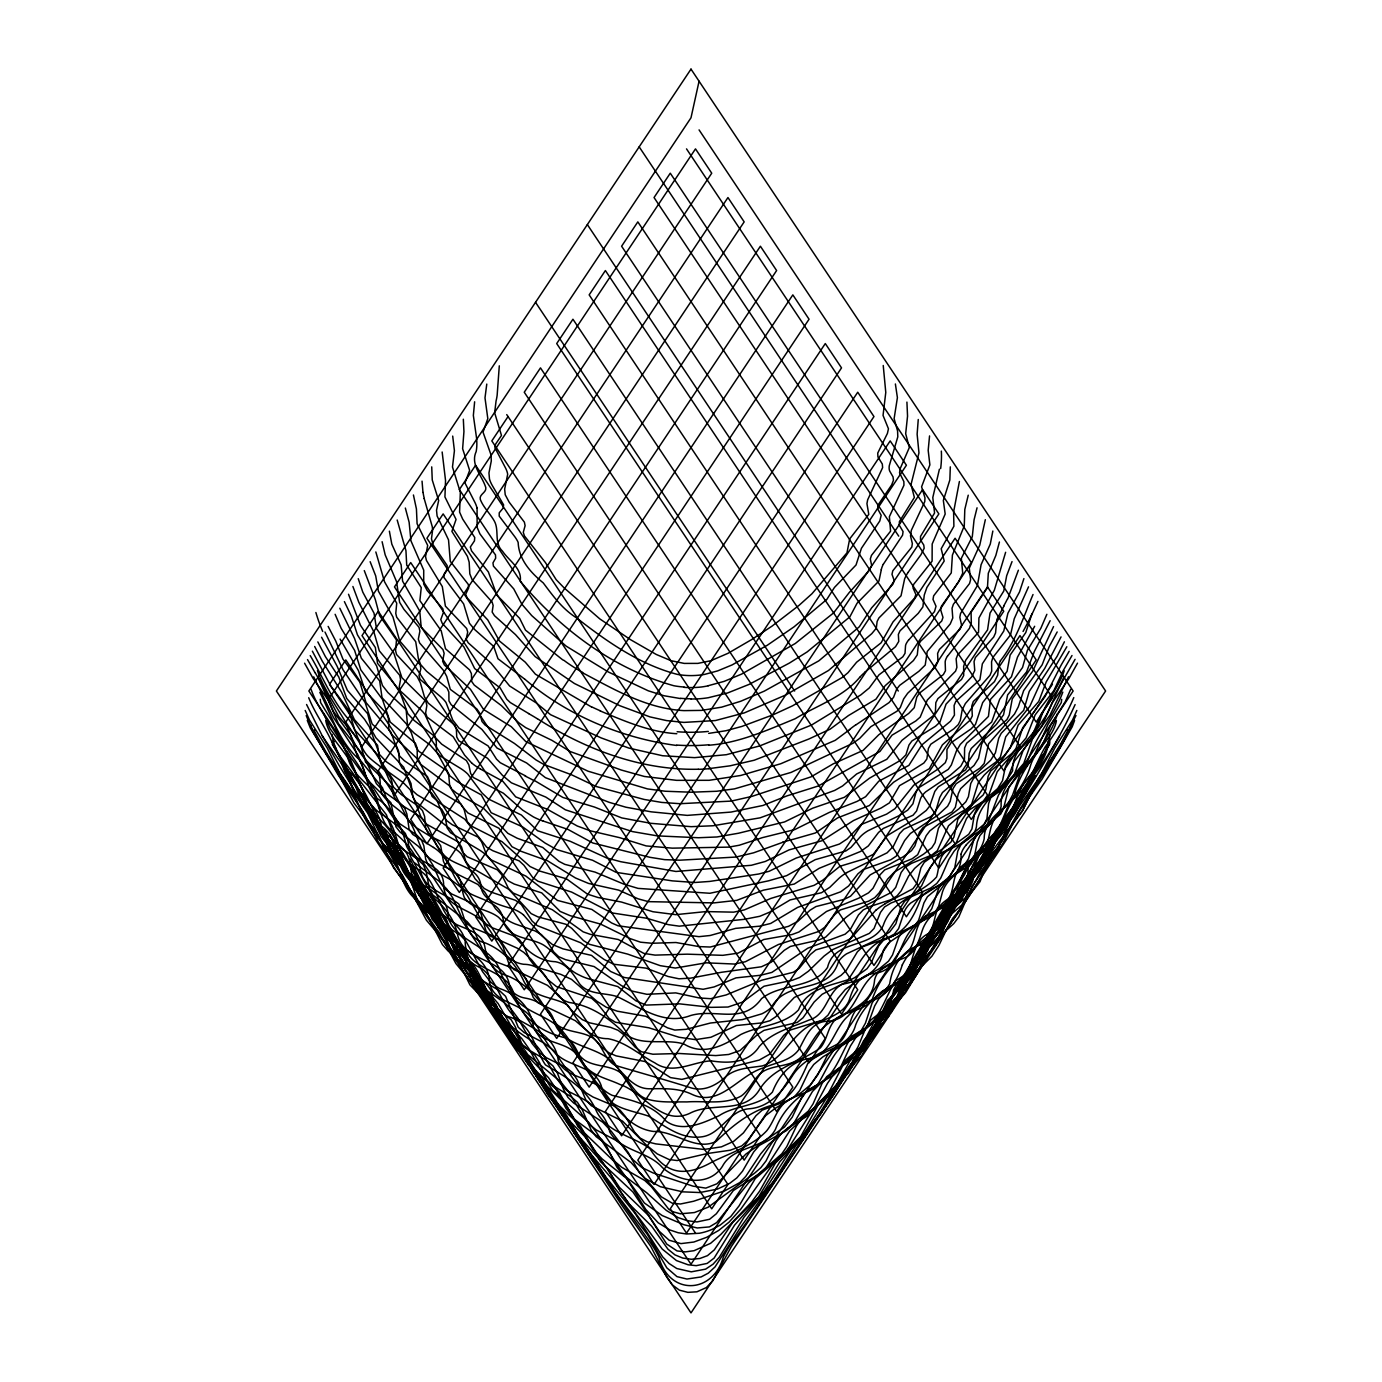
<?xml version="1.0" encoding="UTF-8"?>
<svg xmlns="http://www.w3.org/2000/svg" width="1382" height="1382" viewBox="0 0 1382 1382"><rect width="100%" height="100%" fill="white"/><g stroke="black" fill="none" stroke-linecap="round" stroke-linejoin="round"><path stroke-width="1.5" d="M1018.655 801.128L1016.927 806.362L1000.654 830.237L985.953 862.074L966.433 882.632L961.958 889.196L947.361 922.364L913.744 963.634L903.016 991.671L898.576 998.685L870.936 1019.881L866.272 1026.878L857.963 1046.934L853.627 1054.19L845.041 1063.414L821.409 1082.469L812.478 1091.452L792.853 1124.896L786.565 1130.528L759.34 1145.436L753.691 1151.949L742.514 1171.21L736.779 1177.948L729.679 1183.355L717.258 1189.142L699.845 1192.545L682.639 1191.837L660.406 1186.723L644.738 1178.38L638.899 1172.005L628.102 1152.312L622.695 1145.402L615.888 1140.34L596.16 1129.889L589.544 1124.516L581.943 1114.324L568.866 1091.97L560.988 1082.089L527.786 1054.621L523.173 1047.642L515.469 1027.12L511.202 1019.778L483.942 998.305L466.477 972.548M1062.81 692.14C1053.861 716.602 1035.014 736.779 1027.465 762.121C1015.839 775.25 999.912 786.686 1001.155 806.432C995.99 824.328 977.316 832.31 965.776 845.369M499.299 365.833L497.157 395.183A131.584 59.685 52 0 1 496.069 400.953L494.652 412.786L501.476 435.468L495.585 444.14L494.911 447.682L505.035 467.03A22.872 9.19 46.1 0 1 507.678 474.268L504.655 489.124L505.225 494.756L509.163 502.15L524.383 522.154L525.108 525.696L523.277 532.346L524.452 535.957L545.441 562.595L556.186 579.68L564.132 587.903L599.84 618.929L630.814 639.849L656.26 654.463L671.047 660.7L684.194 663.412L697.875 663.395L710.884 660.717L728.055 653.289L751.653 639.572L772.02 626.132L799.176 605.247L811.96 593.742L846.959 552.869L849.671 538.928L868.777 514.38L866.946 503.635L867.637 499.869L882.632 467.6L882.303 464.007L877.933 456.906L877.743 453.071L887.417 433.43L888.453 428.783L883.046 415.429L885.776 392.419L883.236 365.487M431.72 466.874L432.255 480.003L438.664 500.491L436.522 510.269L437.092 515.952L448.528 539.878L450.273 561.334L468.343 584.465L468.688 587.886L465.63 594.329L467.254 598.026L487.811 620.017L499.489 641.041L525.298 662.203L535.421 674.191L591.496 706.979M992.846 531.034L990.272 544.093L981.082 564.72L977.419 585.588L960.525 613.556L959.834 617.322L961.596 625.303L960.179 629.069L939.414 649.471L937.618 653.392L937.946 661.581L935.303 667.195L907.663 693.263L903.69 698.895L900.235 707.653L897.004 711.212L870.902 726.656L859.708 738.385L853.16 743.153L791.109 772.4L734.447 788.88L716.636 791.264L691.017 792.214L665.347 791.247L647.502 788.915L587.955 771.173L525.765 741.564L511.254 726.673L483.527 709.45L470.433 689.29L444.382 664.932L442.637 661.218L444.14 653.375L442.948 649.575L421.199 627.221L419.748 611.155L402.594 581.148L401.125 564.823L391.814 544.145L389.379 531.172M1022.887 794.944L1018.396 807.157L997.009 834.711L980.08 869.364L950.384 906.557L940.589 933.472L936.685 940.434L911.757 962.718L907.663 969.836L896.659 997.355L885.81 1009.948L857.203 1035.429L850.431 1046.001L839.565 1069.443L833.588 1075.265L806.76 1090.83L801.629 1097.498L792.214 1117.209L784.44 1127.107L745.935 1154.039L716.964 1183.787L705.805 1188.123L693.038 1186.153L653.099 1172.938L641.784 1167.479L632.351 1159.17L611.397 1131.461L602.811 1122.288L573.772 1103.112L567.933 1097.36L563.735 1089.862L557.482 1073.261L553.025 1065.971L546.702 1060.46L527.527 1049.111L521.221 1043.496L498.107 1003.522L489.971 994.073L465.699 970.786L461.795 963.599L455.784 943.215L452.311 935.804L426.33 909.857L411.681 877.311L403.078 864.303L381.173 836.542L360.737 794.184M959.402 481.506L953.615 511.962L953.891 526.248L941.194 548.758L944.2 561.04L926.89 587.471L924.264 595.072L922.9 606.888L918.235 613.349L899.958 630.883L898.352 634.442L898.749 641.438L895.553 646.672L864.925 672.188M918.253 419.489L917.13 434.173L918.961 452.899L911.032 484.477L914.366 497.451L899.406 521.584L899.25 525.16L903.068 531.621L902.567 535.18L883.305 564.288M929.55 435.917L928.186 450.342L929.879 464.853L921.587 486.81L924.973 497.883L924.783 501.614L911.325 530.325L910.496 535.87L912.345 543.523L911.826 547.047L892.789 570.818L891.995 574.325L894.258 580.734L892.858 584.275L871.558 607.976L859.345 626.754L818.818 660.855L764.315 691.121L740.769 701.244L721.646 707.152L701.503 710.4L683.952 710.624A70.188 37.625 0.5 0 1 673.639 709.657C640.471 705.096 611.12 687.804 581.977 672.481M1074.591 720.419L1072.207 726.794L1042.08 779.12L1018.897 811.77L1002.745 843.625L971.857 886.432L958.763 917.061L953.701 923.66L931.278 944.01L926.821 951.162L916.387 974.707L911.705 981.635L875.894 1018.465L858.136 1052.859L852.245 1058.975L826.782 1076.613L821.945 1083.678L813.048 1103.924L808.366 1111.042L768.72 1144.331L760.532 1154.091L745.71 1176.462L739.836 1182.56L724.928 1190.714L693.609 1201.252L680.462 1203.998L672.395 1203.256L661.373 1196.864L631.056 1162.487L596.195 1136.73L591.099 1129.906L582.133 1109.487L577.382 1102.266L570.939 1096.669L551.902 1084.853L545.665 1079.014L529.012 1048.817L521.688 1038.452L487.708 1005.612L483.285 998.426L475.322 978.197L471.072 970.838L448.044 950.937L442.43 944.58L423.289 907.162L393.645 867.896L378.305 835.108L353.965 802.977L337.191 771.882L310.276 727.917L307.27 720.368M939.414 469.189L932.798 497.537L934.56 513.016L920.533 536.371L920.498 539.896L923.763 545.044L924.178 548.222L920.965 554.683L907.922 572.58M881.319 569.73L878.969 580.958L857.047 603.26L849.844 616.838L807.174 651.907L789.467 663.032L749.13 684.384L727.554 692.987L708.223 697.737A62.397 34.602 -0.5 0 1 698.014 698.86L691.017 699.05M985.331 519.684L979.752 545.164L969.283 568.106L970.596 579.714L969.542 583.55L953.39 604.279L952.043 608.253L952.768 617.996L950.28 623.887L927.218 651.492L925.214 665.07L918.892 671.289L899.682 685.351L896.693 689.1L893.549 697.357L889.023 702.626L856.235 724.669M1056.418 720.678C1053.222 738.092 1036.172 748.336 1030.747 764.833C1025.219 785.062 1010.795 800.524 997.113 815.639C989.08 824.484 990.41 837.164 985.452 847.356C979.216 857.669 966.018 860.243 958.607 869.416C952.129 878.365 954.409 890.647 948.017 899.647C940.935 909.373 930.017 915.022 920.619 922.122C896.348 935.061 904.294 971.788 871.403 973.757C858.429 976.262 852.798 988.631 849.308 999.963C844.799 1011.797 832.137 1016.565 821.426 1021.194C794.322 1026.429 786.6 1057.956 762.415 1065.902C749.666 1067.975 735.57 1067.906 725.343 1077.044C716.273 1085.25 704.319 1091.486 691.795 1088.1C666.383 1080.068 640.574 1072.898 615.145 1065.367C604.279 1059.251 602.707 1044.999 592.809 1037.917C581.908 1031.007 567.518 1032.803 557.153 1024.788C542.521 1004.714 528.667 982.274 503.152 974.345C491.629 969.784 486.671 958.072 484.823 946.635C482.197 933.144 467.582 929.654 456.872 924.696C435.745 912.5 439.942 880.559 416.725 868.604C393.732 857.773 400.97 830.271 384.386 815.726C363.518 804.6 360.529 780.605 350.13 761.827C342.511 747.887 328.916 736.813 325.772 720.678M1038.763 761.81C1035.187 772.763 1030.696 783.594 1025.375 793.838C1013.818 808.228 998.063 820.39 995.886 840.187C989.823 858.758 970.561 868.103 961.492 884.86C951.991 901.409 951.231 924.869 930.587 932.729C908.181 940.779 916.784 970.423 898.214 981.686C880.023 991.499 863.456 1005.284 855.631 1024.995C849.446 1048.368 822.791 1048.903 807.969 1063.069C800.109 1080.793 791.506 1100.262 770.62 1105.617C749.182 1112.113 732.045 1126.088 716.273 1141.342C695.474 1151.672 675.055 1130.701 653.427 1131.461C631.747 1128.576 617.633 1110.351 605.627 1093.888C594.761 1075.956 567.501 1080.223 558.345 1061.221C555.495 1036.172 534.247 1029.158 515.728 1017.998C500.699 1004.265 497.986 981.669 482.042 968.678C461.864 958.953 448.459 945.063 447.371 921.759C439.303 905.124 416.621 900.477 412.13 880.99M474.631 401.799L473.352 415.446L476.531 437.852A111.234 45.952 49.5 0 1 476.151 451.603C470.122 464.974 482.387 475.857 485.842 487.794C486.429 492.752 479.036 494.22 480.262 499.299C483.32 507.436 490.057 513.43 494.255 520.945C499.61 530.377 493.702 542.815 502.478 551.142C508.904 560.816 522.241 568.278 520.237 581.235C560.401 628.914 613.003 668.819 673.898 685.748A63.797 43.827 -0.6 0 0 684.09 687.027M999.428 542.003L995.835 555.443L988.303 573.254L987.456 587.678L971.08 612.226L971.304 622.47L969.525 628.257L947.482 656.243M699.067 81.21L691 117.781L308.86 691.017L691 1264.236L1073.14 691.017L699.067 129.891M1023.907 578.592L1019.484 592.014L1007.893 613.263L1003.781 631.038L982.343 663.844L979.924 679.668L955.843 701.313L954.098 705.511L954.444 715.116L950.471 721.249L921.846 744.933L908.89 765.386L878.779 781.193L865.616 796.706L857.134 801.387L829.286 812.426L794.788 829.58L762.328 837.665L739.301 845.231L728.729 847.131L672.326 848.151L646.189 845.922L619.672 837.665L590.304 830.807L577.261 826.004L547.376 809.316L515.693 796.878L502.806 781.262L480.314 768.962M486.775 384.075L484.996 397.895L487.811 418.591L483.026 432.151L491.042 454.903L491.301 460.897L488.952 472.955L489.47 478.898A25.602 10.261 44.6 0 0 492.752 486.309L503.601 504.879L503.083 508.179L499.23 512.826L499.196 516.125L513.793 535.404A20.35 5.96 44 0 1 518.146 542.418C518.872 559.555 530.463 572.39 543.247 582.91C552.973 595.884 562.422 609.047 576.639 617.927C606.905 641.611 639.762 664.604 677.353 674.381A60.134 46.884 0 0 0 704.647 674.381L717.673 670.892L732.115 664.915L767.2 645.325L794.045 626.841L826.833 599.408L834.452 587.454L856.028 564.996L861.418 548.326L879.798 520.962L881.18 515.313L877.639 508.783L878.002 505.104L891.666 484.909L893.463 480.245L893.014 476.859L889.732 471.124A29.298 11.816 -47.1 0 1 889.3 465.63L897.799 436.85L897.574 430.942L894.119 418.625L897.402 397.653L895.381 383.971M961.008 854.214C962.459 881.543 937.963 882.096 921.949 895.761C915.471 912.725 908.043 930.691 889.265 937.532C867.568 943.422 859.708 963.651 848.082 979.683C829.2 986.022 807.019 988.579 798.502 1009.914C783.387 1025.738 759.495 1025.289 740.735 1034.548C723.753 1045.742 703.507 1056.09 683.883 1043.98C663.256 1037.796 638.346 1048.351 621.399 1030.488C606.819 1016.513 589.648 1005.353 569.263 1002.486C546.736 996.18 551.867 964.636 523.553 964.273C502.616 961.267 497.537 939 485.946 925.059C474.389 908.665 444.037 909.08 443.622 884.981C443.881 862.143 413.477 864.009 406.394 845.784C402.507 828.094 394.095 811.545 379.635 800.143C364.364 790.763 368.182 771.311 358.353 758.735C338.953 741.097 331.386 714.926 319.812 692.365M967.435 863.439L964.221 872.077L955.083 888.505L833.864 1094.319L811.908 1124.361L786.634 1163.35L740.579 1227.268L715.012 1266.948L708.275 1273.168L701.089 1276.951L686.94 1279.041L676.973 1276.622L666.798 1267.83L647.294 1234.299L616.424 1193.979L591.202 1154.886L561.178 1113.633L511.651 1034.099L491.422 997.804L420.474 880.23L410.16 859.086M996.681 829.407L979.095 867.067L956.327 896.555L939.864 930.639L909.771 971.753L892.547 1007.288L878.278 1030.557L855.734 1059.597L828.561 1102.318L795.41 1146.421L773.35 1181.593L744.172 1217.006L719.279 1257.24L713.112 1264.15L705.615 1269.142L691.276 1271.837L676.783 1268.521L669.113 1263.528L662.686 1256.894L635.064 1213.413L606.249 1177.619L573.288 1127.677L547.963 1094.959L526.352 1059.545L501.32 1026.636L479.122 991.689L467.444 964.187L461.208 953.545L432.082 919.237L418.141 885.707L394.112 858.706L380.896 830.461L365.556 806.155L363.725 800.921M977.057 507.799L974.068 519.822L972.289 536.717L961.336 558.311L962.718 573.15L958.555 581.96L941.384 606.301L940.71 609.946L942.99 617.391L941.729 621.019L920.464 641.369L918.339 645.221L917.268 654.895L913.416 660.561L885.085 685.766L876.033 699.119L848.427 715.582L830.133 729.16L808.712 739.076L754.175 760.238L729.972 765.835L708.983 768.617M1075.973 715.548L1060.512 746.021L1038.849 777.669L1022.162 811.441L991.378 852.158L979.976 881.733L972.6 891.062L954.202 907.957L949.935 914.78L941.902 933.783A61.81 56.126 -25.9 0 1 935.839 944.424C924.333 962.079 902.601 970.734 893.567 990.151C890.561 1013.991 870.781 1025.271 852.089 1035.964C840.342 1053.084 836.162 1076.336 815.242 1086.062C797.725 1096.03 782.696 1110.143 775.44 1129.336C764.384 1150.308 733.773 1144.832 722.441 1166.287C708.949 1187.414 679.046 1182.007 662.565 1167.721C648.02 1150.947 620.933 1151.534 609.704 1131.823C605.161 1109.763 585.985 1099.761 567.536 1091.037C551.383 1077.252 547.618 1054 531.034 1040.387C513.067 1028.813 494.393 1015.908 491.975 992.639C483.458 972.565 455.317 969.87 449.806 947.136C443.035 929.032 431.357 913.226 417.088 900.321C399.726 887.78 401.385 864.216 388.584 848.807C373.226 836.058 364.002 818.662 356.66 800.472C339.678 772.348 318.568 746.297 306.217 715.582M968.246 495.188L964.809 509.44L964.273 525.851L952.405 555.098L951.265 572.925L933.645 595.832L933.005 599.425L936.029 606.249L934.457 611.656L908.579 640.108M310.656 725.049L312.073 730.18L338.054 774.784L363.241 812.236L378.081 841.569L402.49 875.376L426.399 920.205L454.453 953.217L469.88 984.813L500.319 1016.392L521.411 1054.932L528.995 1065.574L559.054 1091.763L578.073 1126.796L616.061 1163.35L644.427 1203.031L662.22 1215.555L683.883 1224.728L697.254 1227.976L709.398 1226.905L716.688 1222.586L748.647 1182.767L781.763 1153.866L786.755 1146.68L796.343 1126.261L801.145 1118.884L828.526 1096.237L836.127 1085.63L853.333 1054.881L888.781 1016.15M1018.379 570.213L1007.668 599.011M1076.837 710.452L1072.501 720.091L1054.846 747.869L1040.128 776.356L1012.211 816.33L998.564 846.89L973.826 872.336L965.5 898.473L961.647 905.141L936.875 927.08L929.032 936.167L907.819 974.725L901.669 980.149L882.493 991.015L876.274 996.232L872.042 1003.142L865.374 1023.285L861.349 1030.316L849.204 1041.268L823.102 1056.712L813.739 1064.486L808.971 1071.171L799.712 1090.536L794.495 1096.669L787.274 1100.763L762.19 1110.143L755.989 1115.654L743.464 1132.86L733.669 1141.359L721.439 1146.853L704.043 1149.461L655.759 1143.881L647.225 1141.808L640.091 1138.077L634.493 1131.962L625.528 1116.725L619.931 1110.022L613.107 1105.496L592.982 1097.014L585.813 1092.644L574.567 1080.81L553.577 1050.441L543.662 1042.823L524.175 1032.544L518.233 1027.258L505.605 996.318L499.714 990.842L480.867 979.786L474.51 974.483L467.565 964.774L456.924 943.025L448.2 929.792L422.909 908.129L417.951 902.101L408.122 872.37L403.475 866.238L383.66 846.769L367.75 813.203L339.851 773.229L327.154 747.869L309.516 720.091L305.18 710.452M1070.687 689.393L1065.384 701.434L1050.907 724.79L1041.631 747.057L1019.968 774.421L1012.626 794.926L1007.979 803.547L979.855 835.644L977.316 841.897L973.964 858.809L970.648 864.631L942.662 882.442L938.723 888.332L931.779 908.734L927.65 914.469L919.013 922.019L889.472 942.265A31.631 24.081 -20 0 0 882.994 951.162C879.937 972.617 860.9 980.581 842.018 984.347C826.782 992.259 827.058 1015.217 808.885 1020.106C791.731 1027.482 772.227 1031.991 759.288 1046.502C748.526 1063.259 728.608 1063.639 711.022 1060.84C692.261 1061.894 672.861 1075.334 654.861 1062.879C639.261 1054.794 625.804 1041.942 607.994 1038.694C586.244 1038.815 578.108 1019.501 567.415 1004.869C552.645 996.301 530.671 997.942 523.001 979.475C515.054 963.029 501.752 949.33 484.564 942.662C465.371 938.153 465.941 917.976 458.789 904.018C445.159 892.997 422.374 889.714 420.283 868.501C416.466 853.143 405.047 841.483 393.386 831.532C378.305 822.515 381.311 803.84 373.226 790.815C363.138 780.156 349.991 770.983 347.383 755.418C338.089 731.976 319.518 713.233 311.036 689.273M1057.403 713.699C1048.938 744.743 1019.864 764.764 1014.233 796.654C1003.798 810.543 984.088 818.61 984.191 838.805C979.838 858.723 959.523 867.827 947.586 882.459A34.861 27.502 -18.7 0 0 942.524 891.839L938.672 906.177L933.247 915.299L903.051 931.209L898.784 937.169L892.513 954.997L888.54 961.164L879.712 968.488L854.525 982.671L845.231 989.598L837.958 998.322L828.008 1015.148L822.445 1020.141L789.519 1030.281L783.698 1035.377L769.48 1054.311L759.254 1060.063L681.81 1079.394L670.512 1077.597L645.532 1061.652L616.13 1055.883L608.926 1052.79L602.828 1048.178L586.935 1030.644L575.378 1020.711L538.185 1002.952L533.245 997.407L525.955 979.216L521.48 973.066L514.691 968.868L493.875 961.008L487.587 956.482L483.285 950.591L473.68 930.241A55.522 43.378 20.2 0 0 467.03 921.552L432.808 894.949L429.405 888.851L426.105 871.161L423.324 864.804L418.107 859.569L401.246 848.254L396.513 842.985L386.442 814.793L358.491 779.051L347.884 753.173L330.143 728.78L323.785 713.613M971.84 859.362L964.74 874.305L893.515 994.314M1009.292 812.633L999.739 835.523L977.333 863.404L959.73 899.527L929.723 938.309L914.469 973.032L909.408 979.665L887.538 1000.309L871.524 1036.206L863.111 1045.88L834.814 1072.847L827.49 1083.333L812.944 1110.351L806.794 1116.345L787.671 1128.161L781.02 1133.689L775.958 1140.772L766.094 1160.845L760.86 1167.686L754.347 1173.353L708.137 1207.212L694.403 1212.55L680.41 1213.811L672.308 1211.548L668.698 1209.198L651.475 1186.81L644.772 1180.504L621.624 1167.237L615.128 1161.709L596.298 1132.169L588.421 1122.011L552.696 1090.243L548.015 1083.073L539.481 1062.568L534.92 1055.209L510.77 1036.051L505.086 1029.659L488.572 994.176L478.846 980.408L454.574 951.576L443.467 924.523L437.438 913.882L420.301 896.054L412.993 886.415L391.348 843.659L362.136 803.443L353.637 781.417M1046.865 614.299L1040.819 628.326L1027.413 650.335L1022.542 667.489L999.652 699.327L991.689 722.043L966.623 743.291L964.619 747.956L964.429 759.426L960.784 766.25L950.28 775.25L925.646 791.903A25.204 12.87 -19.1 0 0 920.533 798.658L916.577 810.992L913.036 815.242L883.357 828.423L878.537 832.448L868.311 845.957L860.485 851.502L819.163 868.328L794.27 884.048L763.33 890.181L736.761 900.356L713.993 902.895L648.452 901.651L638.156 898.853L618.704 890.129L588.49 883.409L575.499 877.985L547.445 860.744L521.29 851.381L511.962 846.717L499.006 828.284L467.876 812.91L462.141 806.38L449.167 785.598L420.111 763.935L417.312 759.513L417.139 748.025L415.412 743.291L390.208 722.043L382.417 699.344L360.771 669.821L354.587 650.335L341.164 628.326L335.118 614.299M1049.698 744.052L1029.832 779.966L996.56 832.914L916.732 966.813L828.958 1101.506L731.372 1246.512L712.697 1280.941L706.375 1287.575L696.925 1291.807L687.873 1292.343L679.374 1290.149L672.153 1284.742L666.694 1277.054L650.784 1246.391L621.019 1204.085L574.152 1132.929M1028.519 586.832L1014.233 618.79L1010.501 634.925L992.829 657.538L991.568 661.771L991.689 671.099L990.013 675.262L965.362 703.559L962.183 709.882L960.317 720.454L958.262 724.617L953.787 728.884L930.812 744.207L928.393 748.508L926.856 758.977L923.884 763.002L893.618 782.229L869.364 805.516L837.613 817.885L815.38 832.983L793.596 839.202A63.434 22.337 -11 0 0 782.765 842.174M1073.779 697.599C1066.334 715.133 1056.435 731.648 1045.155 747.006C1034.064 765.956 1029.4 788.466 1009.827 801.543C1000.361 824.38 994.073 844.886 972.496 860.433C963.047 868.881 959.661 881.18 956.517 892.962C952.716 905.728 938.603 909.08 928.307 914.867C915.195 920.913 916.681 936.961 910.617 947.862C902.878 959.229 889.179 963.755 878.486 971.632C855.113 984.416 857.203 1021.263 825.054 1021.384C809.904 1023.406 805.084 1038.59 798.571 1049.975C789.934 1061.376 774.576 1062.741 762.328 1068.251C738.472 1075.783 719.694 1107.293 692.192 1094.458C678.597 1087.789 663.464 1088.636 648.797 1088.774C634.321 1088.446 625.355 1075.732 616.13 1066.386C600.548 1044.775 565.238 1049.266 554.821 1023.63C551.815 1008.998 539.135 1000.447 525.091 998.08C510.77 995.627 504.154 982.118 499.697 969.853C490.472 945.081 457.217 942.334 448.234 918.132C449.081 886.017 407.569 888.471 402.456 859.846C399.985 835.246 379.67 821.219 365.867 803.512C363.742 779.172 343.082 764.972 332.993 744.466C326.066 728.279 315.303 714.045 308.704 697.737M1075.11 704.578C1063.328 730.525 1049.163 755.505 1031.732 778.135C1020.97 791.091 1021.644 810.422 1008.324 821.547C993.831 830.686 986.523 845.801 984.036 862.247C977.109 879.453 958.676 887.607 948.415 902.429C937.462 915.247 938.844 936.771 921.846 944.528C902.809 949.503 892.496 965.223 889.68 983.811C880.87 1000.067 859.69 1002.382 848.064 1016.064C834.002 1028.433 831.809 1052.168 812.063 1058.059C792.076 1060.098 779.327 1074.401 772.4 1092.126C758.563 1106.896 735.587 1104.805 719.124 1115.671C703.162 1123.013 682.553 1132.791 666.228 1121.251C652.494 1104.546 631.954 1100.279 612.157 1095.339C595.59 1087.496 588.887 1069.288 577.849 1055.9C566.827 1040.491 541.537 1044.947 533.452 1026.878C530.913 1007.599 517.231 994.435 499.317 988.424A35.984 29.886 24.4 0 1 489.694 980.961L482.56 971.65L465.786 940.883L460.413 935.234L438.802 921.276L433.257 915.817L429.923 909.011L423.393 886.518L418.642 880.662L400.158 865.236L395.632 859.397L379.048 823.344L353.775 791.333L343.306 766.164L322.662 736.641L306.562 704.492M1064.192 670.806C1058.318 688.599 1044.706 702.678 1039.92 720.903C1033.062 739.059 1011.417 748.992 1012.643 770.69C1002.244 790.383 977.558 801.94 976.435 826.782C973.654 840.273 958.866 843.884 948.622 850.103C938.033 855.061 939.553 867.62 936.547 876.965C920.758 894.845 891.615 899.751 883.202 925.543C871.679 949.192 834.348 939 827.542 967.417C812.512 989.236 780.968 983.051 761.534 998.668C742.22 1025.064 716.273 1008.134 690.62 1015.528C663.723 1025.841 639.987 1007.202 617.011 996.56C604.59 992.535 588.628 995.005 579.559 983.829C573.53 974.569 567.363 963.824 555.426 961.717C527.388 960.473 515.641 934.474 498.539 917.268C488.14 909.131 472.074 909.27 464.404 897.678C460.586 888.453 462.538 875.566 451.879 870.435C441.048 864.061 426.813 860.623 421.303 848.03C416.811 838.546 414.617 827.87 408.087 819.388C401.125 809.627 389.085 804.911 382.572 794.823C378.495 786.997 382.261 777.064 376.474 769.843C359.804 757.526 351.961 739.577 344.792 720.938C335.273 704.423 323.63 688.823 317.445 670.615M1005.63 552.282L994.314 590.304L978.922 617.996L978.542 632.334L957.657 654.843L956.137 658.851L956.897 667.368L955.567 671.168L927.305 700.018L920.187 717.12L915.782 720.989L892.029 735.155L879.954 751.462L818.161 786.047L786.911 795.894L762.968 805.464L731.026 812.08L687.217 815.38L651.216 811.839L625.891 807.209L609.255 802.355L545.406 777.651L526.628 762.968L497.002 748.042L481.938 729.454L451.171 704.699L448.96 700.899L448.839 692.071L447.112 688.167L426.623 671.307L420.629 664.535L418.366 658.523L415.723 641.749L396.686 617.218L395.77 613.418L396.72 603.208L384.541 581.805L375.835 551.954M979.959 849.826L971.252 868.673M1063.432 678.096L1046.969 714.079L1022.939 750.962L1013.973 775.509L990.618 797.95L988.596 803.719L986.903 818.783L984.105 824.242L961.129 843.417L954.133 851.122L948.829 859.535L940.762 878.019L936.771 883.461L930.812 887.987L910.997 896.883L904.726 901.168L900.909 906.903L895.864 923.781L889.593 932.021L879.833 938.343L846.44 953.891A26.932 18.191 -18.6 0 0 838.58 961.388C828.284 996.059 787.412 977.955 771.311 1007.478A31.855 21.456 -12.5 0 1 761.879 1013.818L742.393 1019.605L710.452 1023.026L686.128 1029.314L674.796 1030.074L667.523 1027.845L645.67 1016.236L617.305 1011.192L606.318 1007.271L596.748 1001.121L571.543 979.389L560.798 974.362L540.017 968.264L533.659 964.584L529.358 958.953L523.657 945.426L519.321 939.57L512.912 935.528L492.769 927.961L486.118 923.971L479.036 916.145L467.081 895.139L460.603 887.123L451.499 880.213L433.257 869.934L428.195 865.115L425.656 859.138L423.877 845.939L421.441 839.859L416.535 834.849L399.864 823.81L393.214 816.244L382.451 787.792L357.351 756.507L350.734 735.345L333.477 711.523L318.223 677.957M1012.039 561.593L1006.683 575.724L1003.764 591.064L990.03 613.09L987.56 629.916L965.673 660.302L963.651 666.331L963.703 675.504L961.492 679.495L937.894 698.601L935.821 702.661L935.424 711.799L933.282 715.669L902.031 740.286L886.812 759.305L856.685 773.955L842.588 785.961L834.711 790.4L760.117 817.833L713.043 825.762L691.104 826.678L650.818 823.309L621.745 817.919L594.536 807.071L562.906 797.449L534.54 780.571M1064.399 641.784L1057.023 656.433L1041.976 679.478L1029.866 706.219L1005.716 736.831L1000.361 757.077L996.163 761.862L973.533 778.412L970.751 783.49L968.419 796.706L965.863 801.75L958.901 808.798L929.861 830.824L926.216 835.661L917.665 854.715L912.172 858.775L884.705 869.883L880.213 874.581L873.027 888.281L868.535 892.841L858.948 898.075L826.505 911.464L798.951 931.986L792.059 934.526L763.745 939.518L737.988 953.183L722.803 955.325L687.251 954.167L655.085 955.117L643.891 953.407L618.272 939.501L590.218 934.301L583.169 931.848L552.351 909.753L513.137 893.014L508.524 888.557L501.683 874.685L497.382 869.831L467.064 856.736L462.59 852.279L455.075 835.885L449.668 828.595L415.706 801.819L412.907 796.844L411.007 783.525L408.623 778.394L403.648 773.592L386.528 761.914L379.584 754.589L369.426 726.915L364.623 719.435L346.727 698.463L338.763 676.99L325.375 656.605L317.843 641.904M1006.752 819.129L999.912 831.705L981.116 858.827M902.291 964.878C896.97 982.412 885.81 997.994 866.998 1002.261C846.821 1007.927 852.711 1034.202 837.129 1044.256C821.444 1052.825 803.512 1059.182 793.078 1074.781C782.799 1091.193 769.428 1107.604 748.422 1108.83C728.245 1110.886 720.609 1135.278 700.588 1136.971C680.618 1139.304 664.69 1125.794 648.763 1116.207C630.693 1109.763 606.093 1108.727 601.205 1085.613C594.986 1067.854 574.117 1066.956 560.66 1057.524C545.959 1047.211 540.777 1029.106 529.669 1015.787C518.267 1002.054 492.977 1002.676 489.522 982.153C489.193 961.682 470.726 952.768 455.801 943.388C443.95 932.833 441.601 916.335 434.484 902.861C428.057 886.691 409.055 881.111 401.713 865.823C398.603 849.826 393.559 833.709 378.979 824.363C361.548 804.169 354.362 777.064 338.659 755.332M1068.528 676.748L1049.992 715.064L1032.423 739.145L1023.786 763.382L1005.681 784.423L998.495 795.082L987.353 824.069L982.516 829.079L965.793 840.221L960.628 845.179L957.778 851.122L954.737 867.689L949.71 876.395L941.177 883.789L910.583 903.102A25.982 18.968 -17.8 0 0 904.364 911.55L898.611 928.6L894.396 934.042L887.538 937.791L862.662 946.774L857.41 951.801L846.181 970.492L840.982 975.433L831.083 981.479L794.374 997.389L775.976 1016.616L769.947 1020.711L762.415 1022.835L736.399 1025.548L710.918 1037.26L695.457 1039.644L679.08 1037.26L648.866 1027.811L615.439 1022.248L609.151 1018.396L597.421 1003.453L591.721 998.322L556.601 986.696L547.911 979.734L531.655 959.868L523.778 952.371L517.369 948.225L490.541 936.15L485.998 930.898L481.005 913.623L477.464 907.473L471.435 902.982L451.724 893.981L445.609 889.472L441.411 884.014L432.981 865.305L425.777 853.938L418.331 846.302L400.003 832.016L395.96 826.833L390.881 802.648L367.577 780.001L357.973 755.021L333.598 717.673L313.697 676.852M1050.147 620.691L1034.323 651.527L1026.55 671.946L1007.633 694.87L1003.539 714.84L996.301 724.565L971.201 748.526L969.179 753.311L968.177 765.403L965.603 769.895L938.309 786.824L934.819 791.402L929.775 805.982L926.251 810.439L915.368 818.783L887.348 835.54L873.372 854.283L864.009 859.051L839.945 866.272L822.705 880.248L814.136 885.326L770.759 898.455L744.311 909.926L733.652 912.155L705.96 911.584L675.746 914.659L652.96 911.74L621.468 902.049L597.888 897.471L587.471 894.137L566.499 878.831L539.792 871.075L530.083 866.549L501.925 841.603L471.037 825.883L467.22 821.582L463.972 808.919L461.035 804.117L431.27 786.168L418.66 760.048L391.244 734.084L388.86 729.541L388.428 718.433L386.822 713.717L365.263 691.052L358.474 670.667L340.093 639.089M1059.7 735.76C1021.436 804.652 975.623 869.157 937.912 938.361M1037.934 601.412L1031.3 615.75L1025.755 632.593L1010.121 655.103L1007.081 671.427L982.671 702.609L975.45 724.514L970.941 728.988L951.092 742.704L946.964 749.459L946.912 758.321L945.323 762.691L938.343 768.841L913.761 785.201L894.914 808.746L886.605 814.136L861.055 824.588L847.201 838.909L839.41 844.057L796.274 858.015L769.135 871.282L758.701 874.011L709.743 881.422L694.887 882.493L672.291 880.87L616.182 872.37L592.567 860.26L556.601 849.55L545.061 843.037L522.448 826.799L491.163 812.737L481.264 794.875L457.632 781.867L449.858 775.838L436.453 751.462L436.263 740.821L434.656 736.364L414.134 720.437L407.811 713.699L399.225 690.033L377.528 663.325L375.351 647.502L360.408 625.251L348.523 594.26M1000.516 660.631C1016.012 640.782 1023.371 617.253 1033.028 594.502M1066.835 646.741L1046.226 681.879L1038.746 701.451L1018.119 725.118L1010.346 747.662L1004.576 755.28L984.139 775.164L978.352 782.575L971.667 804.151L966.864 808.746L941.591 823.24L938.378 828.423L935.061 842.657L931.813 847.736L923.522 854.214L894.379 872.094L887.624 879.056L879.125 892.91L874.771 897.644L868.552 901.202L840.377 909.926L834.987 914.297L824.639 927.305L819.146 931.347L778.273 944.562L745.434 961.717L734.533 964.049L706.133 962.822L675.383 968.056L660.233 965.655L627.704 954.116L589.406 944.303L583.48 940.606L571.751 928.341L566.015 924.299L537.753 916.819L531.154 913.606L508.68 889.231L469.569 866.462L465.838 861.504L461.553 847.08L458.254 841.914L426.502 824.156L420.854 816.641L410.247 789.83L403.147 782.506L386.666 770.62L382.037 765.818L379.929 760.826L377.511 745.192L354.414 719.573L341.458 691.967L322.369 661.304L314.664 646.482M1077.511 663.153L1068.942 678.493L1052.428 702.661L1041.562 726.327L1014.336 761.257L1004.489 786.375L999.67 791.402L982.395 803.08L977.143 808.125L974.5 813.825L971.926 828.924L968.73 834.313L943.733 852.573L935.925 859.759L930.017 867.689L921.673 885.724L917.7 890.975L911.636 895.191L891.165 902.947L884.566 906.92L880.455 912.466L874.063 928.479L869.347 933.386L832.603 949.624L824.018 956.119L808.47 971.183L799.625 977.489L792.422 980.253L763.987 986.247L742.721 1002.036L728.038 1007.029L710.953 1007.357L679.564 1003.85L646.068 1005.094L635.996 1000.844L617.789 986.558L590.442 979.354A33.237 20.799 15.8 0 1 579.542 975.191C564.927 968.557 556.929 953.666 543.765 945.167C530.204 936.927 506.503 939.345 503.203 919.583C500.422 900.287 477.878 900.148 465.216 890.474C453.572 881.267 451.413 865.408 441.929 854.56A31.32 20.661 20.3 0 0 433.516 847.442M1028.657 781.625C1019.398 796.861 1014.233 814.24 1004.317 829.027C988.216 842.795 977.16 860.295 972.755 881.094C964.291 901.029 942.593 910.652 932.85 929.585C929.827 954.236 915.679 968.92 895.173 981.082C883.893 999.687 878.866 1023.44 857.635 1034.444C835.16 1044.291 828.526 1067.595 816.624 1086.252C807.485 1093.922 794.719 1094.889 785.339 1102.162C776.442 1109.694 773.903 1121.718 766.837 1130.631C752.223 1146.455 730.577 1152.605 711.851 1162.176C685.731 1176.808 666.228 1175.097 649.885 1148.632C631.799 1135.278 605.351 1132.584 595.538 1109.141C585.502 1087.565 564.806 1076.457 545.493 1064.9C533.4 1047.297 532.709 1022.749 507.522 1016.461C486.827 1005.405 485.825 978.922 471.366 962.442C456.215 947.309 436.712 934.163 435.883 910.323C428.506 890.302 402.922 883.253 399.312 860.52C393.853 842.484 379.808 829.39 370.652 813.428M1034.669 626.288L1017.48 657.176L1011.469 676.765L990.531 699.327L988.441 716.429L960.265 744.414L956.396 751.082L951.352 764.972L948.259 769.377L919.134 787.446L916.076 791.938L912.966 803.771L907.646 810.163L898.68 815.864L867.896 830.807A31.492 14.839 -15.4 0 0 860.485 836.576L850.932 847.46L845.801 850.984L815.207 859.673L786.565 875.687L768.547 880.818L709.899 893.273L638.052 888.384L623.956 884.169L595.072 872.111L564.806 864.355L558.967 861.349L542.78 847.494L517.162 838.218L507.868 833.329L483.441 808.194L456.509 793.095L451.724 789.157L449.582 784.7L448.735 775.233L446.472 770.569L418.763 751.272L415.792 746.833L411.404 733.082L406.619 724.151L382.037 697.703L379.687 680.911L361.307 658.178L354.569 638.519L339.817 608.218M1061.048 636.895L1044.688 668.491L1029.245 691.397L1023.682 710.365L1001.224 733.306L998.702 738.247L995.403 752.862L990.704 760.186L960.645 788.673L958.244 793.804L955.377 807.226L952.077 811.908L923.107 827.455L919.427 832.292L914.919 845.819L911.481 850.656L903.172 856.805L870.176 874.927L850.552 896.192L844.177 899.371L815.933 906.575L810.025 910.237L797.76 921.379L788.535 926.32L710.227 947.033L698.998 946.601L675.936 942.507L651.924 943.267L640.557 942.196L630.037 938.568L600.652 924.126L570.092 915.644L560.159 911.429L541.744 892.893L514.242 884.065L507.868 880.697L487.846 856.598M332.008 734.498C333.908 747.144 340.335 760.549 348.489 770.741C363.898 785.598 371.05 805.81 379.756 824.76C385.561 836.248 397.878 841.845 405.617 851.675C412.406 860.744 409.176 873.217 414.928 882.718C433.119 896.97 453.158 910.652 457.753 935.476C464.577 963.824 507.177 956.81 509.716 987.56C516.695 1013.248 549.673 1013.058 563.942 1032.976C571.82 1041.838 575.378 1054.431 585.83 1060.927C597.179 1067.232 611.846 1065.194 622.055 1073.883C630.9 1082.158 635.167 1095.961 647.985 1099.329C660.648 1102.94 673.967 1101.713 686.975 1101.92C704.924 1100.59 724.755 1105.134 741.253 1095.995C751.393 1088.74 754.693 1074.384 766.889 1069.564C778.498 1064.796 793.061 1065.971 802.096 1056.003C809.956 1047.038 814.274 1035.343 823.499 1027.482C840.619 1011.279 872.474 1008.342 874.599 979.838C877.864 966.277 892.651 963.012 903.673 958.158C915.627 953.77 918.736 940.658 922.468 929.948C930.812 906.247 961.699 899.786 968.022 875.169C965.88 848.721 998.011 844.108 1003.332 821.651C1011.365 789.139 1044.74 768.288 1050.147 734.498M984.381 845.214L954.461 899.198L932.228 930.466L914.383 965.344L891.701 997.7M979.078 862.282C969.49 896.711 935.666 915.558 927.685 950.661C904.968 980.771 880.559 1009.948 865.685 1045.207C840.325 1074.246 823.948 1108.917 802.355 1140.616C778.515 1175.287 755.626 1210.649 730.646 1244.508A118.057 118.057 -67 0 0 723.356 1257.015C712.628 1294.64 668.836 1295.746 658.834 1256.929A103.08 102.441 55.1 0 0 651.561 1244.318M1042.684 755.073C1032.44 768.876 1028.83 786.013 1019.726 800.385C1007.72 817.177 990.635 831.446 986.04 852.504C983.258 876.534 950.142 879.332 949.382 904.053C948.536 929.274 920.567 936.53 908.371 954.945A67.563 57.56 -24.1 0 0 902.325 964.895M1075.075 659.335L1057.351 690.119L1041.095 714.131L1031.318 737.919L1007.841 761.413L1005.37 766.872L1002.537 780.657L997.7 788.5L975.329 808.315L966.588 818.403L955.67 844.091L950.229 848.652L930.483 857.894L924.299 862.264L920.913 867.827L916.853 883.495L912.984 888.678L884.929 903.776M891.183 1012.557L906.92 981.099L931.9 956.24L938.948 945.34L946.515 929.585A124.294 119.405 -29.6 0 1 952.716 918.27C980.944 884.981 995.748 843.607 1023.026 809.817C1036.154 780.018 1059.545 754.779 1071.482 724.945M891.891 997.7L875.152 1033.477L869.554 1040.059L845.749 1059.839L827.559 1094.924L789.606 1131.012L765.818 1167.928L759.444 1173.663L733.306 1190.593L716.342 1213.759L709.588 1219.269L696.943 1221.947L687.476 1220.738L678.199 1217.628L666.383 1210.459L646.741 1192.804L622.125 1174.061L616.873 1167.168L606.974 1146.956L601.999 1139.718L573.547 1118.591L565.843 1108.174L555.737 1088.411L548.516 1077.684L512.186 1040.18L495.844 1004.04L471.711 979.475L451.223 949.883L426.762 906.799L339.316 765.766L322.3 735.76M1053.55 626.564L1032.734 671.134L1012.263 698.877L1009.275 714.978L1006.96 719.556L984.329 739.387L981.635 744.155L978.525 758.39L974.034 765.473L942.455 792.525L939.743 797.431L935.286 812.72L930.483 816.866L903.776 829.235L899.561 833.709L893.394 846.25L887.106 852.815L846.976 872.508M1004.006 605.972L996.785 619.689L995.576 632.904L993.675 637.067L975.398 657.504L974.051 661.615L974.759 670.512L971.874 676.627L946.048 704.146L939.915 722.181L935.493 726.241L911.913 740.977L908.976 745.019L905.936 754.831L900.338 760.446L869.485 778.204L844.454 797.276L812.737 808.176L784.579 821.927L738.524 833.225L716.964 836.974L698.515 837.734L657.366 835.885L632.507 831.601L565.376 809.8L545.804 797.086L511.392 782.817L502.547 775.457L487.57 758.303L458.841 740.787L456.734 736.934L456.354 729.143L454.643 724.997L428.213 703.075L424.412 696.735L420.37 682.812L417.122 676.575L396.548 654.515L395.58 650.68L396.479 639.952L379.635 615.664L375.282 599.425L364.278 570.593M855.631 1056.85L833.484 1093.49L812.754 1124.533L779.776 1161.865L758.545 1196.985L732.771 1222.327L714.321 1249.864L707.48 1255.651L699.862 1258.501L691.311 1259.278L682.708 1258.052L674.952 1254.873L667.921 1249.155L651.717 1226.283L629.121 1203.912L621.244 1192.942L607.873 1168.861L577.78 1135.123L548.689 1089.189L520.893 1053.136L504.931 1020.054L481.385 987.784L453.866 938.067A214.797 211.826 33.8 0 0 446.68 927.374M1057.178 631.954L1049.163 646.793L1042.114 664.88L1023.647 690.637L1018.309 706.807L1014.492 714.062L988.614 743.758L984.191 763.503L980.045 768.081L956.119 783.732L953.044 788.586L950.194 801.353L947.62 806.224L937.842 815.173L910.393 833.484L904.623 840.567L896.417 856.011L890.837 859.759L863.094 869.606L857.963 873.769L848.617 885.983L840.671 891.805L797.621 907.404L770.724 923.435L759.927 926.147L735.587 928.376L710.089 935.51L698.964 936.668L618.03 925.785L611.587 922.951L591.807 909.425L557.412 900.39L525.886 876.102L490.955 859.794L486.74 855.423L481.713 842.018L478.086 837.164L452.156 824.674L446.628 820.597L443.294 815.898L437.006 800.368L431.823 793.303L402.076 768.047L399.536 763.313L398.569 751.117L396.548 746.159L372.138 723.995L365.159 702.574L343.116 669.925L324.995 632.04M886.691 1006.217L855.078 1057.524M892.737 1007.012L918.529 969.076A367.491 364.295 -40.4 0 0 937.998 938.395M1069.15 651.388L1061.514 664.448A156.321 60.445 -40.5 0 0 1058.042 671.203L1045.138 696.424L1022.68 727.813L1015.995 748.526L1011.762 753.518L990.721 770.949L988.147 776.235L985.798 789.778L983.172 794.961L948.518 825.762L937.324 850.673L931.865 854.992L911.602 863.335L905.003 867.343L901.116 872.526L895.743 887.365L891.632 892.271L853.644 911.567L845.387 917.855L825.693 937.1L818.818 940.019L790.418 946.428L784.285 950.298L771.26 962.183L761.378 966.778L721.439 972.289L690.534 978.145L678.977 978.802L667.99 976.469L646.12 968.143L613.677 964.239L604.072 959.419L580.647 942.749L537.218 925.594L532.156 921.12L521.29 904.467L515.521 900.338L491.094 892.098L484.253 888.522L475.062 878.779L461.363 854.041A25.031 15.582 18.6 0 0 452.864 847.373L433.637 837.803L428.23 833.45L425.725 828.163L424.585 816.347L422.495 810.664L417.951 805.827L401.385 794.633L393.732 787.394L388.964 779.534L378.737 755.937L354.846 730.042L348.523 709.985L330.799 686.094L312.367 651.164M965.655 878.52L940.071 917.942L916.663 959.799L894.085 992.501L873.165 1032.838L841.552 1077.943L820.873 1113.823L791.523 1148.718L764.315 1191.059L734.516 1225.229L714.114 1258.086L707.187 1263.407L696.2 1265.67L688.115 1264.789L676.489 1260.591L662.237 1249.052L634.822 1212.308L611.587 1178.431L584.983 1147.198L566.585 1115.412L538.22 1079.549L513.396 1035.187L488.019 997.89L469.5 962.235L447.388 929.879L434.622 907.318M1072 655.517L1063.086 670.823L1053.827 690.637L1035.17 714.891L1026.066 737.988L997.251 771.692L988.389 796.343L983.569 801.163L962.062 814.309L957.778 819.422L953.977 836.991L950.833 842.225L942.489 848.997L922.433 861.625L914.556 868.466L908.613 876.084L901.202 890.768L897.125 895.795L890.993 899.699L870.211 906.437L863.214 909.943L858.464 914.953L850.206 929.671L845.128 934.18L807.848 948.173L771.864 972.41L760.687 975.243L735.95 977.886L714.097 986.938L703.127 989.287L624.301 977.489L610.654 971.494L591.548 955.394L563.113 948.898L552.385 944.511L541.364 935.407L523.45 914.815M508.04 416.569L491.819 440.91L857.738 989.788L841.517 1014.129L475.598 465.233L459.36 489.573L825.296 1038.452L809.057 1062.793L443.138 513.914L426.917 538.254L792.836 1087.133L776.615 1111.474L410.696 562.578L394.475 586.918L760.394 1135.797L744.172 1160.137L378.253 611.259L362.015 635.599L727.951 1184.478L711.73 1208.818L345.794 659.922L329.572 684.263L695.492 1233.141M329.572 697.755L695.492 148.876L711.73 173.199L345.794 722.095L362.015 746.418L727.951 197.54L744.172 221.88L378.253 770.759L394.475 795.099L760.394 246.221L776.615 270.544L410.696 819.44L426.917 843.763L792.836 294.884L809.057 319.225L443.138 868.103L459.36 892.444L825.296 343.565L841.517 367.888L475.598 916.784L491.819 941.107L857.738 392.229L873.96 416.569L508.04 965.448L524.262 989.788L890.181 440.91L906.402 465.233L540.483 1014.129L556.704 1038.452L922.64 489.573L938.862 513.914L572.943 1062.793L589.164 1087.133L955.083 538.254L971.304 562.578L605.385 1111.474L621.606 1135.797L987.525 586.918L1003.747 611.259L637.828 1160.137L654.049 1184.478L1019.985 635.599L1036.206 659.922L670.27 1208.818L686.509 1233.141L1052.428 684.263M890.336 1011.054L863.715 1040.525L847.805 1072.57L839.582 1082.762L811.735 1111.335L785.719 1152.553L755.28 1178.535L739.128 1205.795L730.767 1216.557L720.091 1225.16L711.955 1229.444A55.349 53.794 -8.8 0 1 699.344 1233.262L686.56 1233.988L678.182 1232.761L669.873 1229.963L658.195 1222.794L645.688 1209.336L626.685 1178.552L602.276 1159.032L592.947 1149.599L565.307 1104.028L533.694 1072.95L518.043 1040.715L489.833 1006.977L465.544 960.766L441.895 930.812L425.57 896.624L401.074 863.387L388.307 838.753L385.112 829.563M320.244 699.292L320.624 702.557L334.116 724.617L344.792 749.096L370.341 784.544L380.102 811.165L384.68 816.365L400.59 828.163L405.358 833.45L407.742 839.617L410.368 856.304L413.65 862.109L438.958 881.129L446.714 888.937L452.622 897.661L461.605 917.233L465.872 922.882L472.074 927.391L492.424 935.769L498.885 940.106L502.893 946.29L509.025 964.118L513.776 969.525L547.462 985.349L558.708 995.213L573.53 1012.488L582.271 1019.64L589.527 1022.801L610.602 1027.379L618.082 1030.281L624.491 1035.273L635.219 1047.262L641.421 1051.737L652.874 1054.224L679.288 1053.481L715.755 1055.589L728.694 1054.466L739.975 1050.562L757.353 1034.669L763.987 1030.367L797.276 1022.404L803.011 1017.808L814.084 1002.088L822.186 994.263L854.612 977.713L867.05 968.713L871.265 962.788L878.693 945.841L883.409 940.313L914.538 925.975L918.615 920.343L923.953 902.878L927.46 896.676L962.926 867.274L968.523 858.637L973.913 839.375L977.126 833.605L1000.741 814.033L1003.574 808.435L1008.912 787.101L1034.548 754.693L1047.902 724.617L1061.307 702.574L1061.687 699.309M859.69 677.353C843.21 697.115 816.831 705.546 795.22 718.709C767.356 730.093 739.249 742.998 708.828 745.209M875.981 910.047L850.932 938.482L844.16 941.833L815.898 949.883L810.37 954.478L799.28 968.264L793.372 972.237L761.724 980.218L726.086 994.971L710.676 998.702L699.102 997.925L675.746 992.898L646.914 994.314L631.695 990.998L621.33 985.521L594.174 966.588L565.514 959.644L558.691 956.689L553.681 951.887L546.253 939.915L541.416 934.612L535.024 930.915L515.382 924.022A30.853 20.333 16.4 0 1 505.294 918.546L495.43 908.665L484.616 891.926L477.878 884.463L451.81 871.334L446.248 867.015L443.467 861.452L440.668 845.698L436.833 840.36L416.155 827.611L408.174 820.459L391.711 787.515L365.556 762.018L359.303 740.562L338.711 716.481L319.294 679.737A418.815 215.92 32.6 0 1 315.182 672.74M849.723 729.575L835.246 740.32L780.761 763.745L740.614 775.492L709.139 780.312L676.524 780.346L644.409 776.477L621.399 770.068L570.282 751.566L551.764 740.268L525.73 727.658L518.751 722.734L501.372 705.58L474.233 685.075L471.711 681.499L471.4 673.621L469.586 669.925L445.488 648.728L441.186 630.745L419.886 600.634L421.251 587.575L406.705 565.117L405.945 550.675L397.187 520.012M782.903 842.277L753.605 852.815L736.053 857.047L679.737 860.191L664.638 859.656L649.851 857.289L592.809 842.985L567.933 829.407L543.23 821.063M1047.988 741.564C1053.084 739.698 1046.157 748.267 1046.865 750.115C1043.842 760.135 1037.606 768.703 1030.298 776.045C1013.852 790.729 1015.77 816.175 998.305 830.323C977.523 844.592 976.331 870.746 963.047 889.265C953.977 896.763 940.313 900.356 936.305 912.656C933.092 923.539 931.883 936.391 921.587 943.319C898.87 955.774 880.852 974.431 872.336 999.134C864.7 1010.328 849.775 1010.467 838.943 1016.893C827.714 1023.596 828.267 1038.521 820.407 1047.85C800.852 1062.222 773.955 1066.766 759.945 1088.895C744.691 1115.136 712.3 1101.299 689.635 1113.408C661.425 1126.261 643.926 1092.316 619.844 1084.438C608.702 1079.117 595.659 1076.751 586.624 1067.75C578.402 1058.802 577.417 1044.395 566.24 1038.003C540.207 1032.199 520.893 1017.618 513.016 991.36C504.085 966.951 464.542 971.028 465.198 940.814C459.204 915.42 423.013 913.07 419.783 884.722C416.431 860.52 391.227 851.277 381.812 831.29C381.587 807.451 358.992 796.049 349.491 776.788C345.345 767.718 341.337 758.563 336.552 749.787C336.88 748.059 328.968 739.923 334.029 741.529M708.137 685.731L724.185 681.361L741.685 674.053L795.272 643.494L833.467 613.021L849.204 592.567L868.742 571.008L871.645 565.428L870.315 558.95L871.455 555.391L890.578 531.172L889.369 516.713L903.949 485.203L903.863 481.592L899.544 472.748L900.252 468.498L909.321 447.561L905.676 433.706L907.542 416.155L906.92 402.093M1066.593 730.007L1068.182 730.093L1060.53 744.121L1020.659 807.986L1001.846 841.241L979.855 872.871L961.837 907.611L928.756 954.461A212.914 208.043 -34.1 0 0 921.829 965.966L905.556 992.725L881.681 1019.519L862.04 1054.95L829.995 1092.419L803.806 1134.346L775.371 1163.126L759.772 1190.921L751.86 1201.787L720.817 1234.437L710.607 1243.316L694.006 1250.71L685.213 1251.885L677.042 1250.917L666.694 1244.025L648.452 1215.417L619.516 1187.414L587.005 1138.768L561.835 1112.994L556.704 1105.704L542.072 1077.494L515.158 1047.418L484.253 998.115L455.887 963.513L438.906 931.969L415.792 900.097L390.484 854.905L367.025 819.336L348.057 786.479L325.547 751.186L313.852 730.18L315.355 729.886M708.707 733.393L725.982 730.715L741.823 726.448L773.229 714.736L792.577 705.805L842.329 677.439L847.978 672.723L856.598 662.237L881.077 642.837L893.031 621.917L914.521 598.13L915.921 594.519L913.036 587.989L913.554 584.5L932.107 561.161L932.176 544.007L945.184 514.035L943.336 500.491L949.849 479.951L950.315 466.857M1034.202 775.768L1035.878 775.907L1018.655 799.867L1005.44 829.995L985.418 853.627L976.936 866.203L961.043 901.168L934.526 925.888L922.381 960.421L911.515 972.444L887.365 990.22L878.779 998.841L874.685 1005.923L867.395 1025.945L862.8 1032.561L856.011 1037.416L832.292 1049.629L827.041 1055.865L817.764 1074.851L810.526 1084.784L801.007 1092.799L775.423 1108.209L765.593 1115.654L747.748 1140.409L741.806 1145.92L730.266 1150.221L707.325 1153.521L677.18 1160.534L669.043 1159.515L657.227 1153.901L646.396 1145.091L622.505 1121.096L591.323 1105.738L585.813 1099.813L577.227 1079.86L572.649 1072.743L566.257 1067.664L546.495 1057.8L539.723 1052.842L532.018 1043.358L517.87 1018.085L510.545 1008.394L504.551 1002.796L479.951 985.608L475.408 979.043L465.803 951.542L460.431 945.651L443.518 933.075L438.077 927.27L417.882 885.136L390.19 852.608L379.514 824.726L355.744 795.03L347.711 775.492L349.439 775.25M698.255 769.238C641.127 770.569 584.914 749.199 537.443 718.726M676.748 745.485C621.779 738.282 566.948 715.358 524.815 679.184M676.817 733.721C649.851 732.132 624.819 721.197 600.203 710.953M680.566 698.584L663.965 695.733L648.279 690.81L608.356 671.98L566.102 646.102L531.794 615.664L521.843 604.193L513.724 588.853L493.426 566.119L492.959 562.906L495.672 558.173L495.482 554.873L479.917 533.849L477.135 527.354L477.066 508.023M525.661 775.958L500.267 762.726L496.518 759.15L488.122 745.935L458.997 728.141L452.76 720.074L446.041 702.54A23.287 8.43 29.7 0 0 439.735 695.958L420.076 679.391L419.005 675.643L420.854 668.871L420.301 664.949L399.692 640.92L392.989 617.011L378.374 591.116L375.714 575.931L370.151 561.714M528.736 713.578L510.303 702.557L506.779 699.223L500.163 687.908L474.665 668.56L463.851 646.828L442.188 623.247L440.772 619.568L443.449 612.468L442.862 608.84L427.211 590.546L423.687 583.999L423.721 570.161L410.972 540.898L409.124 522.223L405.341 508.04M433.499 847.46L412.769 834.452L409.124 829.269L406.895 814.05L404.667 808.176L399.951 803.063L383.453 791.247L376.353 783.594L363.846 755.971L338.417 723.632L328.07 699.983L313.178 678.527L304.576 663.205M517.11 673.362L498.004 658.765L493.72 646.448L474.838 629.708L469.5 623.334L463.661 603.934L443.985 577.521L444.071 574.256L447.198 569.056L447.163 565.549L433.102 544.819L431.478 538.807L432.341 532.122A57.698 21.715 42.7 0 0 432.272 526.715L424.17 498.539M562.94 660.043L525.505 630.14L519.667 618.376L496.829 595.089L488.364 571.941L471.556 550.9L470.312 547.065L474.458 540.88L474.752 537.546L462.659 519.062L459.584 512.083L460.344 492.389L452.484 466.995L454.419 450.722L452.691 436.09M471.918 763.296L464.594 755.142L453.227 736.796L426.986 717.016L425.621 713.077L426.865 705.459L425.829 701.261L401.92 677.716L393.784 652.96L376.491 628.585L374.056 613.245L362.81 592.17L358.249 578.678M386.269 839.651L403.509 861.919L412.061 880.351M446.714 927.339C426.537 902.36 415.291 871.938 396.962 845.749M651.596 1244.301C535.957 1083.678 431.961 914.936 332.267 744.19M574.238 1132.877C518.095 1044.913 464.145 954.876 414.427 863.387M686.509 148.876L1052.428 697.755L1036.206 722.095L670.27 173.199L654.049 197.54L1019.985 746.418L1003.747 770.759L637.828 221.88L621.606 246.221L987.525 795.099L971.304 819.44L605.385 270.544L589.164 294.884L955.083 843.763L938.862 868.103L572.943 319.225L556.704 343.565L922.64 892.444L906.402 916.784L540.483 367.888L524.262 392.229L890.181 941.107L873.96 965.448L506.728 414.6M639.175 146.855L898.715 536.147M587.35 224.592L898.3 691.017M535.525 302.33L794.65 691.017M310.224 655.604C323.112 677.249 332.077 700.95 349.197 719.987C356.625 730.422 358.439 743.706 366.04 754.002C374.729 765.265 393.766 771.035 392.367 787.982C391.607 805.741 413.322 808.746 422.909 819.681C432.203 829.856 433.309 845.076 443.536 854.629C454.281 866.393 476.721 865.788 480.642 883.599C481.022 901.444 500.042 904.864 513.568 909.183A26.137 16.757 15.8 0 1 523.433 914.832M466.736 972.686L444.866 927.063L418.884 895.139L401.782 857.013L393.386 844.817L373.244 821.875L362.896 795.479L345.068 772.054L341.129 762.415M428.299 896.106L401.281 850.517M315.096 672.74L307.512 659.594M328.139 626.392L335.774 641.093L342.909 659.059L359.873 682.19L365.988 702.505L390.951 732.218L399.709 756.196L404.425 760.774L427.332 776.442L429.629 781.366L430.286 791.523L432.1 796.395L439.321 802.787L464.749 819.181L486.637 847.149L492.787 850.707L519.269 860.934L523.985 865.322L532.726 877.518L537.995 881.232L571.63 892.081L611.811 912.897L646.482 918.201L668.335 924.644L679.288 926.165L744.449 919.306L759.806 916.283L769.636 912.172L790.141 899.924L821.547 892.703L829.805 887.313L838.96 878.347A38.126 19.573 -14.4 0 1 847.011 872.526M321.574 637.223L337.139 666.297L347.383 690.326L367.681 713.751L371.793 730.473L375.904 737.746L403.717 767.252L412.061 790.21L417.001 794.685L441.687 809.265L444.572 814.343L447.181 827.973L450.532 832.741L479.951 850.327A53.898 30.197 17.5 0 1 487.967 856.564M344.394 601.602L351.339 616.078L357.472 634.891L376.664 666.038L382.434 685.455L387.824 692.434L406.118 709.674L407.673 726.638L414.324 733.255L430.027 744.915L439.597 755.574L459.67 767.874A28.607 12.127 22.3 0 1 467.738 774.006L481.938 792.905L488.312 798.951L521.377 815.034L537.546 830.755L570.213 841.293L606.715 857.98L620.846 861.729L675.919 871.472L751.307 865.287L765.334 861.452L789.053 849.895L821.91 840.774L853.558 820.528L881.163 808.004L889.455 802.856L899.527 785.65L929.326 768.703L942.386 744.881L970.199 720.108L972.323 715.893L971.822 705.874L973.308 701.503L994.47 681.62L997.649 675.176L998.53 667.022A46.159 19.555 -31.9 0 1 1000.361 660.682M378.806 826.902L375.645 819.025M352.894 586.486L358.784 602.189L373.935 632.11L379.307 650.818L399.726 675.314L400.538 679.512L399.225 686.94L400.296 690.931L418.504 707.619A29.367 11.574 29.7 0 1 424.965 714.494L435.624 737.815L441.653 744.121L466.373 760.515L468.826 764.851L470.64 773.436L473.283 777.461L503.376 793.216L522.586 810.059L533.348 816.883A41.253 18.882 12.5 0 0 543.178 821.115M413.425 494.981L416.431 508.973L417.088 523.726L427.694 545.424L425.535 556.549L426.399 560.366L442.309 586.607L445.401 606.128L466.667 628.534L467.703 632.075L466.149 639.14L468.187 642.768L491.059 663.205L509.613 685.973L536.095 702.816L550.623 714.719L601.101 737.884L628.758 748.042L662.6 755.747L694.593 757.647L726.379 754.693L759.651 745.952L811.597 725.014L860.848 694.887L869.261 687.96L878.987 674.848L902.826 656.813L905.02 653.323L905.538 645.67A23.183 6.962 -34.5 0 1 908.527 640.125M422.978 492.424L422.046 481.143M382.106 541.709L385.181 554.873L396.548 581.615L399.623 602.327L403.872 609.272L419.022 627.307L419.903 631.125L418.331 639.158L419.627 642.958L443.674 670.615L446.714 676.42L450.29 689.359L476.825 708.949L479.485 712.749L481.99 721.473L485.065 725.032L514.484 743.481L536.199 760.065L544.059 764.557L571.612 774.801L596.195 786.513L644.133 799.452L661.736 802.424L679.979 803.702L731.285 801.094L751.739 796.447L810.992 776.874L833.121 763.9L863.059 750.426L878.779 734.74L908.734 713.423L914.228 707.722L916.75 697.184L919.255 693.298L943.37 674.554L945.461 670.754L945.167 662.116A27.122 10.02 -32 0 1 947.413 656.26M993.589 835.471L993.174 839.496L989.547 847.011L960.075 891.787L942.61 925.577L918.961 955.808L902.101 991.55L872.888 1030.316L848.513 1073.002L820.096 1101.437L800.575 1136.833L772.089 1165.199L740.925 1208.956L729.074 1222.154L718.623 1230.481L706.634 1237.322L693.833 1242.038L680.946 1243.61L669.147 1240.224L659.041 1231.068L632.956 1192.027L600.393 1161.571L580.578 1126.226L558.155 1104.373L549.725 1094.06L524.314 1052.186L495.913 1017.964L481.333 985.176L457.546 954.426L430.942 905.884L406.636 871.921L389.672 834.59M442.154 452L445.54 480.47L444.935 496.95L456.06 519.442L451.897 531.396L467.392 556.324L469.154 562.128L469.811 573.841L472.091 579.594L492.147 602.103L493.132 605.489L492.165 612.053L494.48 615.681L515.486 634.597L535.18 656.64L574.394 683.485L619.931 705.753L649.972 716.895L666.59 720.592L683.917 722.406L715.392 720.558L744.345 712.887L785.494 695.094L828.44 670.529L871.783 633.647L876.292 628.223L877.138 621.434L878.935 617.961L901.029 595.797L904.623 578.885A45.831 13.872 -41.6 0 1 907.888 572.597M463.333 419.212L463.937 431.599L462.625 448.718L469.638 470.416L464.957 482.923L474.164 500.958A31.492 11.782 44.6 0 1 477.032 507.989M684.038 687.338A64.643 44.345 -0.6 0 0 701.434 686.992A63.002 42.566 -0.6 0 0 708.171 685.817M881.25 569.781A41.253 11.246 -44 0 1 883.219 564.34M691.035 698.774A67.597 39.525 -0.4 0 1 680.635 698.307M582.668 672.481A67.563 14.114 24.1 0 1 563.804 660.25M941.332 451.085A242.921 109.886 -39 0 1 940.658 468.55M600.514 710.901A99.124 23.909 17.4 0 1 591.841 706.945M708.292 731.423A124.881 87.636 0.3 0 1 677.128 731.734M859.794 677.301A30.75 5.96 -32 0 1 865.063 672.136M708.741 744.777A136.455 93.147 -0.2 0 1 676.8 745.071M516.937 673.328A34.049 5.787 31.4 0 1 524.59 679.115M424.274 498.591A162.42 66.82 41.4 0 1 423.065 492.476M709.018 768.72A97.258 45.122 -0.3 0 1 698.255 769.325M528.563 713.578A44.138 6.772 26.2 0 1 537.201 718.675M849.429 729.644A46.452 10.02 -25 0 1 855.942 724.721M525.108 776.045A78.653 18.381 20.6 0 1 533.901 780.571M1007.323 599.132A112.201 47.005 -34.8 0 1 1003.626 606.076M480.366 768.91A31.993 14.269 19.1 0 1 472.005 763.279M1032.268 613.401A241.695 80.743 -42.6 0 1 1023.06 631.453M322.697 631.47A268.073 102.251 38.8 0 1 315.891 612.502M876.084 910.099A53.155 34.688 -17.2 0 1 885.016 903.863M961.026 854.214A28.607 21.041 -19.4 0 1 965.811 845.387M386.131 839.738A80.294 76.165 30 0 1 378.668 826.972M427.988 896.296A482.577 478.811 29.9 0 1 434.311 907.49M971.045 868.57A179.332 176.395 -39.5 0 1 965.465 878.416M893.204 994.159A649.385 644.53 -47.1 0 1 886.398 1006.044M691 69.117L276.4 691.017L691 1312.9L1105.6 691.017L691 69.117"/></g></svg>
